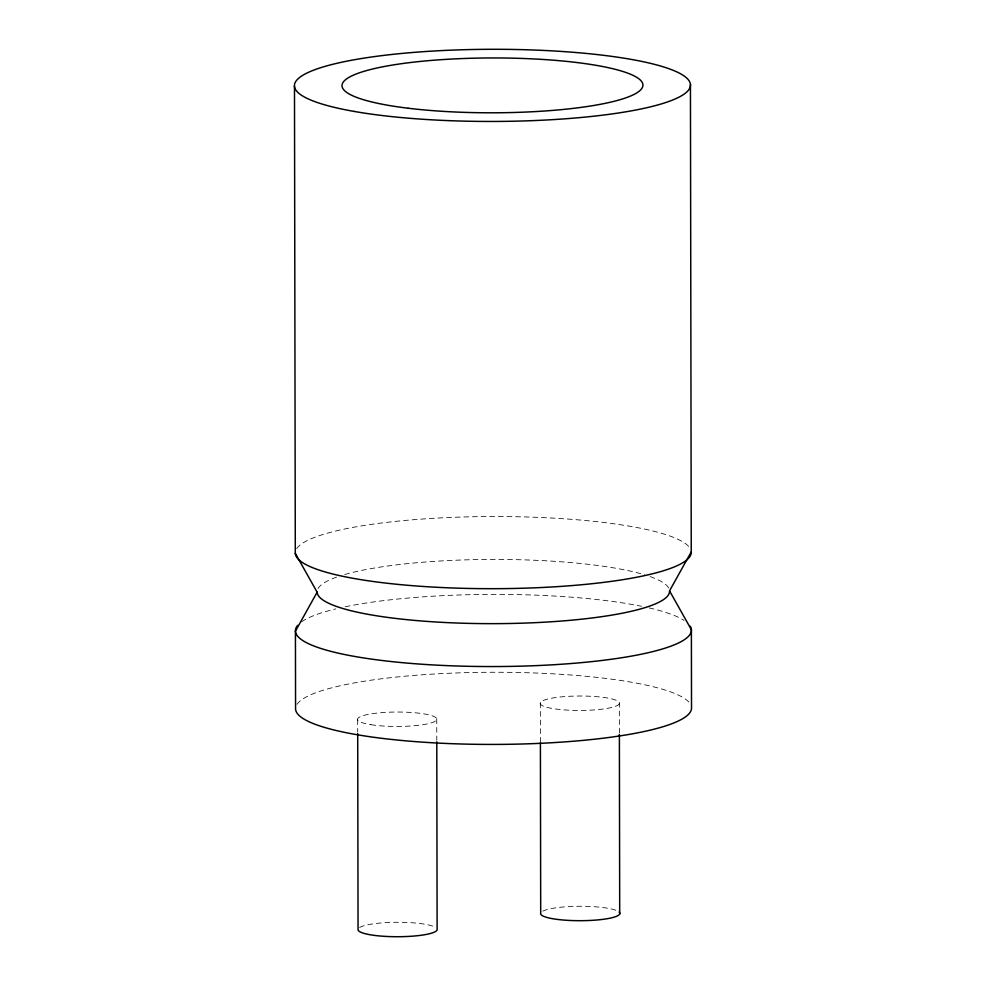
<?xml version="1.0" encoding="UTF-8"?>
<svg xmlns="http://www.w3.org/2000/svg" width="986" height="986" viewBox="0 0 986 986"><rect width="100%" height="100%" fill="white"/><g stroke="black" fill="none" stroke-linecap="round" stroke-linejoin="round"><path stroke-width="0.74" stroke-dasharray="4.93 3.7" d="M619.331 703.671A39.6 7.21 -0.1 0 1 557.645 709.242A39.6 7.21 -0.1 0 1 562.525 696.769A39.6 7.21 -0.1 0 1 619.331 703.671L619.381 732.832M540.34 702.784L540.402 742.68M436.749 718.769L436.786 740.252M357.684 719.731L357.708 732.019M296.971 704.361A197.989 36.075 -0.1 0 1 494.578 672.255A197.989 36.075 -0.1 0 1 690.36 704.078M301.605 621.846A197.989 36.075 -0.1 0 1 335.733 608.917M345.162 606.797A197.989 36.075 -0.1 0 1 641.541 606.279M649.121 607.918A197.989 36.075 -0.1 0 1 684.062 620.416M318.022 588.593A176.211 32.107 -0.1 0 1 338.062 576.613M344.718 574.53A176.211 32.107 -0.1 0 1 644.943 574.912M650.07 576.588A176.211 32.107 -0.1 0 1 668.902 588.482M359.644 927.493A39.6 7.21 -0.1 0 1 397.001 922.28A39.6 7.21 -0.1 0 1 435.171 927.173M296.7 548.623A197.989 36.075 -0.1 0 1 491.053 516.528A197.989 36.075 -0.1 0 1 689.263 547.156M542.781 911.187A39.6 7.21 -0.1 0 1 577.845 906.282A39.6 7.21 -0.1 0 1 615.819 910.263M370.896 724.685A39.6 7.21 -0.1 0 0 435.997 720.643A39.6 7.21 -0.1 0 0 384.762 712.422A39.6 7.21 -0.1 0 0 370.896 724.685"/><path stroke-width="1.48" d="M294.481 86.115L295.295 553.331L317.135 592.192L295.43 631.213L295.566 709.082A197.989 36.075 -0.1 0 0 495.761 744.418A197.989 36.075 -0.1 0 0 691.519 707.603L691.383 629.734L669.543 590.873L691.248 551.864L690.434 84.636M619.381 734.373L619.701 913.923M540.402 742.68L540.698 913.036A39.6 7.21 -0.1 0 0 582.566 920.677A39.6 7.21 -0.1 0 0 619.085 912.05M436.786 741.78L437.118 929.009A39.6 7.21 -0.1 0 1 399.885 936.7A39.6 7.21 -0.1 0 1 358.054 929.983L357.708 733.547M690.225 626.209A197.989 36.075 -0.1 0 1 489.105 666.548A197.989 36.075 -0.1 0 1 297.723 625.309M691.248 551.864A197.989 36.075 -0.1 0 1 495.49 588.679A197.989 36.075 -0.1 0 1 295.295 553.331M669.543 590.873A176.211 32.107 -0.1 0 1 495.317 623.645A176.211 32.107 -0.1 0 1 317.135 592.192M354.036 111.406A197.989 36.075 -0.1 0 0 684.259 94.003A197.989 36.075 -0.1 0 0 439.078 50.717A197.989 36.075 -0.1 0 0 354.036 111.406M408.13 108.226A150.476 27.423 -0.1 0 0 642.552 87.076A150.476 27.423 -0.1 0 0 426.691 60.824A150.476 27.423 -0.1 0 0 408.13 108.226"/></g></svg>
